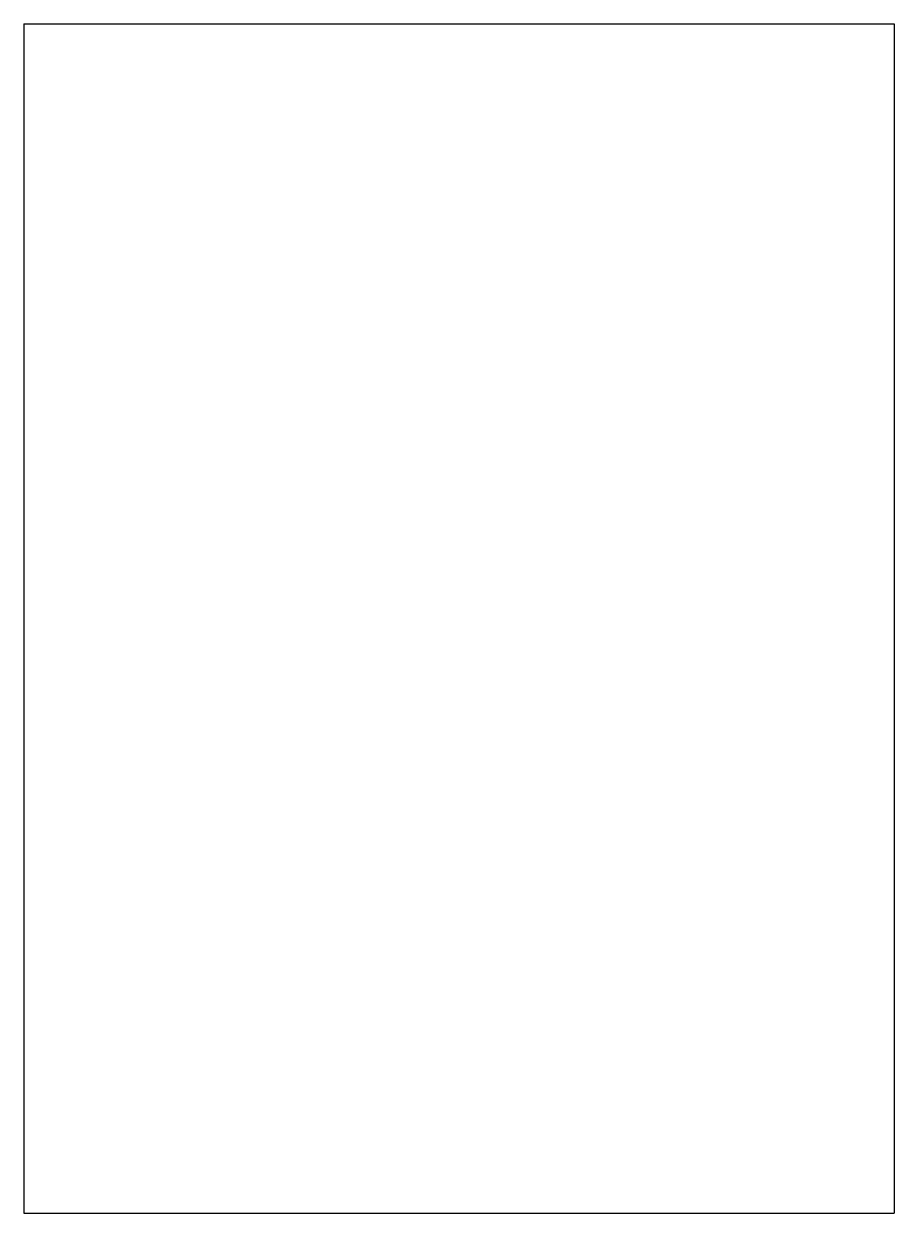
# Model space of a CAD drawing. Header units: millimetres. Extents: x 30 to 33, y 337.9 to 342.
import ezdxf

# ---------------------------------------------------------------- set-up
doc = ezdxf.new("R2010")
doc.units = ezdxf.units.MM

msp = doc.modelspace()

# ---------------------------------------------------------------- linework, layer by layer
for p, q in [((30, 342, 14.1875), (33, 342, 14.1875)), ((30, 342, 14.1875), (30, 337.9, 14.1875)), ((33, 342, 14.1875), (33, 337.9, 14.1875)), ((30, 337.9, 14.1875), (33, 337.9, 14.1875))]:
    msp.add_line(p, q)

doc.saveas('drawing.dxf')
